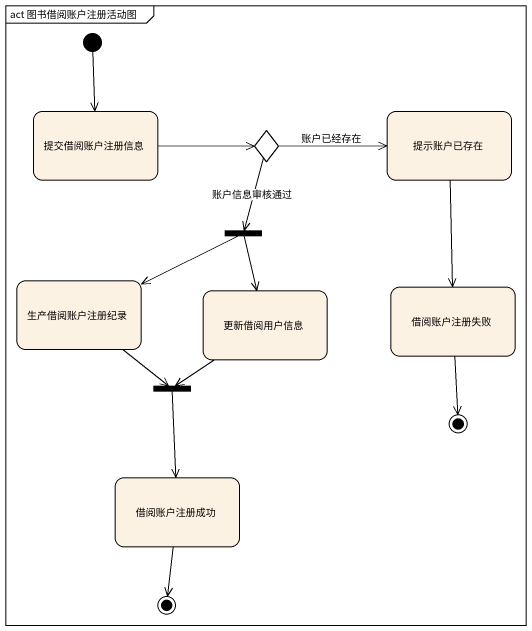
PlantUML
@startuml
mainframe act 图书借阅账户注册活动图
hide empty description
state 提交借阅账户注册信息
state 提示账户已存在
state choice1 <<choice>>
state fork1 <<fork>>
state 生产借阅账户注册纪录
state 更新借阅用户信息
state 借阅账户注册失败
state fork2 <<join>>
state final1 <<end>>
state 借阅账户注册成功
state final2 <<end>>
[*] --> 提交借阅账户注册信息
提交借阅账户注册信息 -right-> choice1
提示账户已存在 --> 借阅账户注册失败
choice1 -right-> 提示账户已存在 : 账户已经存在
choice1 --> fork1 : 账户信息审核通过
fork1 -left-> 生产借阅账户注册纪录
fork1 --> 更新借阅用户信息
生产借阅账户注册纪录 --> fork2
更新借阅用户信息 --> fork2
借阅账户注册失败 --> final1
fork2 --> 借阅账户注册成功
借阅账户注册成功 --> final2
@enduml
